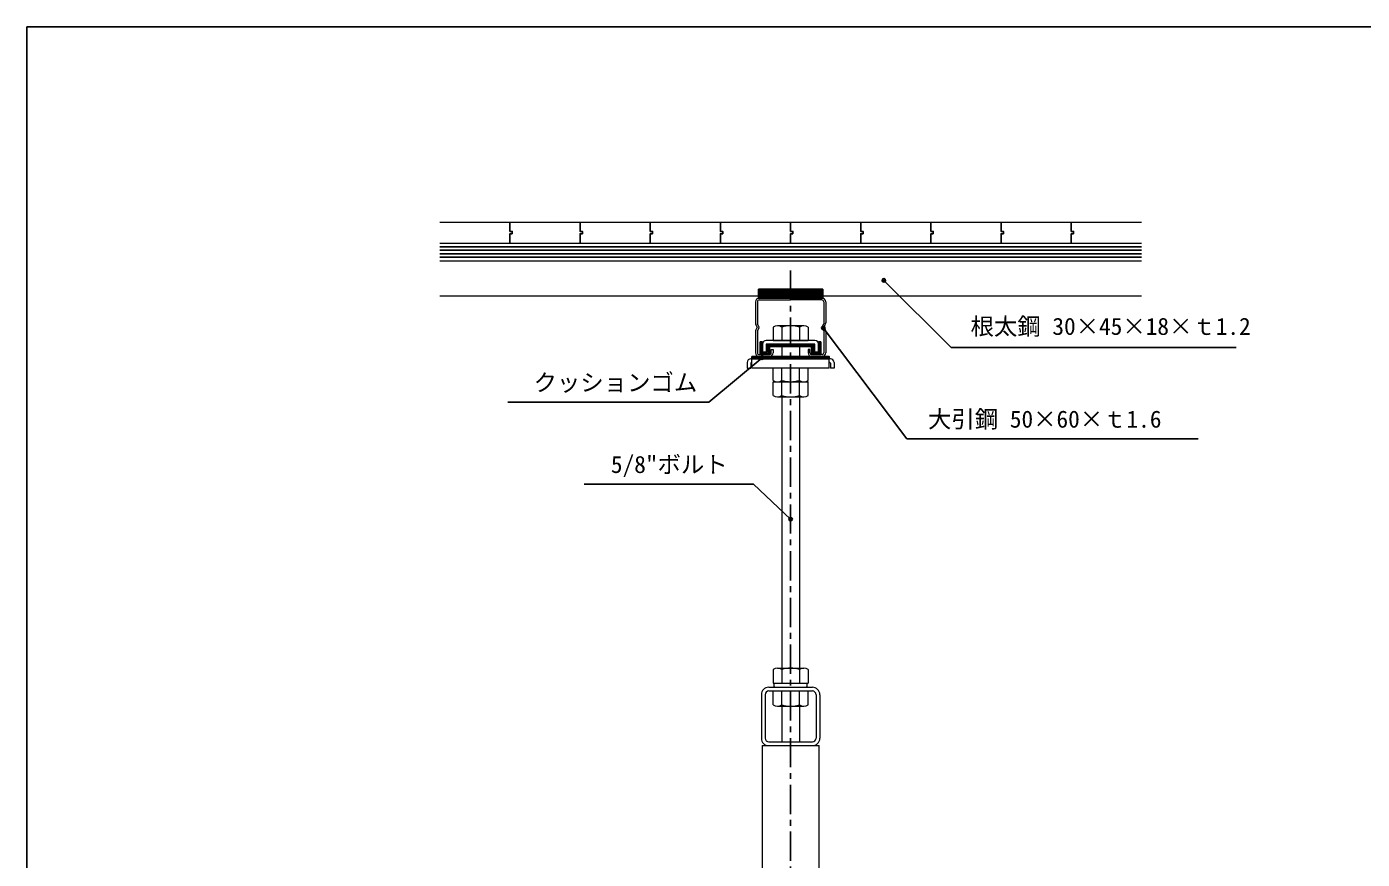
# Model space of a CAD drawing. Units: millimetres, scale not verified. Extents: x -1033 to 1029, y -737 to 700.
# Drawn here: x -1033 to 109, y -13 to 700 of the extents above; entities that cross this region are included whole.
import ezdxf
from ezdxf.enums import TextEntityAlignment as Align

# ---------------------------------------------------------------- set-up
doc = ezdxf.new("R2010")
doc.units = ezdxf.units.MM
doc.header["$LTSCALE"] = 5
doc.header["$PDMODE"] = 32
doc.header["$PDSIZE"] = 3
doc.linetypes.add('CHAIN1', pattern=[8, 5, -1, 1, -1])
for name, color, linetype in [('0-0_中心線', 4, 'CHAIN1'), ('0-2_太線１', 3, 'Continuous'), ('0-4_細線', 4, 'Continuous'), ('0-6_文字', 7, 'Continuous'), ('F-1_中線', 7, 'Continuous')]:
    doc.layers.add(name, color=color, linetype=linetype)
doc.layers.add('0-1_中線', color=7, linetype='Continuous', lineweight=18)
doc.styles.add('ＭＳ ゴシック', font='')
doc.styles.get('ＭＳ ゴシック').set_extended_font_data('MS Gothic')

msp = doc.modelspace()

# ---------------------------------------------------------------- linework, layer by layer
at = {"layer": '0-0_中心線'}
msp.add_line((-380.012, 491.212), (-380.012, -522.879), dxfattribs=at)
at = {"layer": '0-1_中線'}
for p, q in [((-680.012, 532.747), (-80.012, 532.747)), ((-680.012, 514.747), (-80.012, 514.747)), ((-680.012, 499.747), (-80.012, 499.747)), ((-680.012, 469.747), (-407.512, 469.747)), ((-352.512, 469.747), (-80.012, 469.747)), ((-410.012, 464.547), (-410.012, 446.545)), ((-408.412, 464.547), (-408.412, 445.747)), ((-406.812, 467.747), (-380.012, 467.747)), ((-406.812, 466.147), (-380.012, 466.147)), ((-353.212, 467.747), (-380.012, 467.747)), ((-353.212, 466.147), (-380.012, 466.147)), ((-351.612, 464.547), (-351.612, 445.747)), ((-350.012, 464.547), (-350.012, 446.545)), ((-407.121, 443.199), (-408.412, 445.747)), ((-352.904, 443.199), (-351.612, 445.747)), ((-410.012, 438.948), (-410.012, 420.947)), ((-408.612, 442.747), (-409.675, 445.023)), ((-408.612, 442.747), (-409.675, 440.47)), ((-407.121, 442.294), (-408.412, 439.747)), ((-408.412, 439.747), (-408.412, 420.947)), ((-395.024, 442.885), (-395.024, 431.547)), ((-368.754, 444.047), (-391.271, 444.047)), ((-387.518, 442.885), (-387.518, 431.547)), ((-372.507, 442.885), (-372.507, 431.547)), ((-365.001, 442.885), (-365.001, 431.547)), ((-352.904, 442.294), (-351.612, 439.747)), ((-351.612, 439.747), (-351.612, 420.947)), ((-351.412, 442.747), (-350.35, 445.023)), ((-351.412, 442.747), (-350.35, 440.47)), ((-350.012, 438.948), (-350.012, 420.947)), ((-359.212, 431.547), (-400.812, 431.547)), ((-400.812, 428.347), (-400.812, 421.547)), ((-359.212, 428.347), (-400.812, 428.347)), ((-395.024, 431.547), (-365.001, 431.547)), ((-387.512, 426.347), (-387.512, 417.747)), ((-372.512, 426.347), (-372.512, 417.747)), ((-359.212, 421.547), (-359.212, 428.347)), ((-417.212, 412.547), (-417.212, 407.747)), ((-414.012, 415.747), (-413.012, 415.747)), ((-414.012, 412.047), (-414.012, 407.747)), ((-413.012, 412.547), (-413.512, 412.547)), ((-413.012, 415.747), (-347.012, 415.747)), ((-407.012, 419.359), (-398.212, 419.347)), ((-406.812, 417.747), (-398.212, 417.747)), ((-400.812, 421.547), (-404.012, 421.547)), ((-353.012, 419.359), (-361.812, 419.347)), ((-353.212, 417.747), (-361.812, 417.747)), ((-353.212, 417.747), (-361.812, 417.747)), ((-356.012, 421.547), (-359.212, 421.547)), ((-346.012, 415.747), (-347.012, 415.747)), ((-347.012, 407.747), (-347.012, 415.747)), ((-346.812, 412.547), (-347.012, 412.547)), ((-346.512, 412.547), (-346.812, 412.547)), ((-346.012, 412.047), (-346.012, 407.747)), ((-342.812, 412.547), (-342.812, 407.747)), ((-417.212, 407.747), (-414.012, 407.747)), ((-395.024, 397.344), (-395.024, 407.747)), ((-387.518, 397.344), (-387.518, 407.747)), ((-372.507, 397.344), (-372.507, 407.747)), ((-365.001, 397.344), (-365.001, 407.747)), ((-342.812, 407.747), (-346.012, 407.747)), ((-395.024, 396.183), (-365.001, 396.183)), ((-395.024, 384.344), (-395.024, 396.183)), ((-391.271, 396.183), (-368.754, 396.183)), ((-387.518, 384.344), (-387.518, 396.183)), ((-372.507, 384.344), (-372.507, 396.183)), ((-365.001, 384.344), (-365.001, 396.183)), ((-391.271, 383.183), (-368.754, 383.183)), ((-387.512, 383.183), (-387.512, 151.11)), ((-372.512, 383.183), (-372.512, 151.11)), ((-395.023, 149.949), (-395.023, 138.11)), ((-391.271, 151.11), (-368.754, 151.11)), ((-387.518, 149.949), (-387.518, 138.11)), ((-372.507, 149.949), (-372.507, 138.11)), ((-365.001, 149.949), (-365.001, 138.11)), ((-395.023, 138.11), (-365.001, 138.11)), ((-394.012, 135.247), (-394.012, 137.61)), ((-393.512, 138.11), (-366.512, 138.11)), ((-366.012, 137.61), (-366.012, 135.247)), ((-405.013, 128.347), (-405.013, 91.147)), ((-401.813, 128.347), (-401.813, 91.147)), ((-398.612, 134.747), (-361.412, 134.747)), ((-398.612, 131.547), (-361.412, 131.547)), ((-397.512, 131.547), (-362.512, 131.547)), ((-395.023, 119.708), (-395.023, 131.547)), ((-395.023, 131.547), (-365.001, 131.547)), ((-393.512, 134.747), (-366.512, 134.747)), ((-393.512, 131.547), (-366.512, 131.547)), ((-387.518, 119.708), (-387.518, 131.547)), ((-372.507, 119.708), (-372.507, 131.547)), ((-365.001, 119.708), (-365.001, 131.547)), ((-358.213, 128.347), (-358.213, 91.147)), ((-355.012, 128.347), (-355.012, 91.147)), ((-391.271, 118.547), (-368.754, 118.547)), ((-387.518, 118.547), (-387.518, 87.947)), ((-372.507, 118.547), (-372.507, 87.947)), ((-404.312, 84.747), (-355.712, 84.747)), ((-404.312, 84.747), (-404.312, -362.053)), ((-398.612, 87.947), (-361.412, 87.947)), ((-355.712, -362.053), (-355.712, 84.747))]:
    msp.add_line(p, q, dxfattribs=at)
for points in [[(-396.612, 420.947), (-396.612, 423.747), (-395.012, 423.747), (-395.012, 420.947)], [(-363.412, 420.947), (-363.412, 423.747), (-365.012, 423.747), (-365.012, 420.947)], [(-347.012, 407.747), (-413.012, 407.747), (-413.012, 415.747)]]:
    msp.add_lwpolyline(points, dxfattribs=at)
for centre, radius, start, end in [((-406.812, 464.547), 3.2, 90, 180), ((-406.812, 464.547), 1.6, 90, 180), ((-353.212, 464.547), 3.2, 0, 90), ((-353.212, 464.547), 1.6, 0, 90), ((-406.412, 446.545), 3.6, 180, 205.01689), ((-353.612, 446.545), 3.6, 334.98311, 0), ((-406.412, 438.948), 3.6, 154.98311, 180), ((-408.012, 442.747), 1, 333.11174, 26.88826), ((-391.271, 437.401), 6.645, 55.61575, 124.38425), ((-380.012, 419.208), 24.839, 72.41205, 107.58795), ((-368.754, 437.401), 6.645, 55.61575, 124.38425), ((-352.012, 442.747), 1, 153.11174, 206.88826), ((-353.612, 438.948), 3.6, 0, 25.01689), ((-400.812, 428.347), 3.2, 90, 180), ((-359.212, 428.347), 3.2, 0, 90), ((-414.012, 412.547), 3.2, 90, 180), ((-413.512, 412.047), 0.5, 90, 180), ((-406.812, 420.947), 3.2, 180, 270), ((-406.812, 420.947), 1.6, 180, 270), ((-398.212, 420.947), 3.2, 270, 0), ((-398.212, 420.947), 1.6, 270, 0), ((-361.812, 420.947), 3.2, 180, 270), ((-361.812, 420.947), 1.6, 180, 270), ((-353.212, 420.947), 3.2, 270, 0), ((-353.212, 420.947), 1.6, 270, 0), ((-346.512, 412.047), 0.5, 0, 90), ((-346.012, 412.547), 3.2, 0, 90), ((-391.271, 402.828), 6.645, 235.61575, 304.38425), ((-380.012, 421.022), 24.839, 252.41205, 287.58795), ((-368.754, 402.828), 6.645, 235.61575, 304.38425), ((-391.271, 389.828), 6.645, 235.61575, 304.38425), ((-380.012, 408.022), 24.839, 252.41205, 287.58795), ((-368.754, 389.828), 6.645, 235.61575, 304.38425), ((-391.271, 144.465), 6.645, 55.61575, 124.38425), ((-380.012, 126.271), 24.839, 72.41205, 107.58795), ((-368.754, 144.465), 6.645, 55.61575, 124.38425), ((-393.512, 137.61), 0.5, 90, 180), ((-366.512, 137.61), 0.5, 0, 90), ((-398.612, 128.347), 6.4, 90, 180), ((-398.612, 128.347), 3.2, 90, 180), ((-393.512, 135.247), 0.5, 180, 270), ((-366.512, 135.247), 0.5, 270, 0), ((-361.412, 128.347), 6.4, 0, 90), ((-361.412, 128.347), 3.2, 0, 90), ((-391.271, 125.192), 6.645, 235.61575, 304.38425), ((-380.012, 143.386), 24.839, 252.41205, 287.58795), ((-368.754, 125.192), 6.645, 235.61575, 304.38425), ((-398.612, 91.147), 6.4, 180, 270), ((-398.612, 91.147), 3.2, 180, 270), ((-361.412, 91.147), 3.2, 270, 0), ((-361.412, 91.147), 6.4, 270, 0)]:
    msp.add_arc(centre, radius, start, end, dxfattribs=at)
at = {"layer": '0-2_太線１'}
for p, q in [((-680.012, 511.747), (-80.012, 511.747)), ((-680.012, 508.747), (-80.012, 508.747)), ((-680.012, 505.747), (-80.012, 505.747)), ((-680.012, 502.747), (-80.012, 502.747)), ((-407.512, 467.747), (-407.512, 475.247)), ((-407.512, 474.661), (-406.927, 475.247)), ((-407.512, 473.954), (-406.22, 475.247)), ((-407.512, 473.247), (-405.513, 475.247)), ((-407.512, 472.54), (-404.806, 475.247)), ((-407.512, 471.833), (-404.099, 475.247)), ((-352.512, 475.247), (-407.512, 475.247)), ((-407.512, 470.419), (-404.685, 473.247)), ((-407.512, 469.005), (-403.27, 473.247)), ((-407.512, 468.297), (-402.563, 473.247)), ((-407.512, 471.126), (-405.512, 473.126)), ((-407.512, 469.712), (-405.512, 471.712)), ((-407.356, 467.747), (-399.856, 475.247)), ((-406.649, 467.747), (-399.149, 475.247)), ((-405.942, 467.747), (-398.442, 475.247)), ((-405.512, 471.712), (-401.978, 475.247)), ((-405.512, 473.126), (-403.392, 475.247)), ((-405.235, 467.747), (-397.735, 475.247)), ((-404.685, 473.247), (-402.685, 475.247)), ((-404.528, 467.747), (-397.028, 475.247)), ((-403.821, 467.747), (-396.321, 475.247)), ((-403.27, 473.247), (-401.27, 475.247)), ((-403.114, 467.747), (-395.614, 475.247)), ((-402.563, 473.247), (-400.563, 475.247)), ((-402.406, 467.747), (-394.906, 475.247)), ((-401.699, 467.747), (-394.199, 475.247)), ((-400.992, 467.747), (-393.492, 475.247)), ((-400.285, 467.747), (-392.785, 475.247)), ((-399.578, 467.747), (-392.078, 475.247)), ((-398.871, 467.747), (-391.371, 475.247)), ((-398.164, 467.747), (-390.664, 475.247)), ((-397.457, 467.747), (-389.957, 475.247)), ((-396.75, 467.747), (-389.25, 475.247)), ((-396.042, 467.747), (-388.542, 475.247)), ((-395.335, 467.747), (-387.835, 475.247)), ((-394.628, 467.747), (-387.128, 475.247)), ((-393.921, 467.747), (-386.421, 475.247)), ((-393.214, 467.747), (-385.714, 475.247)), ((-392.507, 467.747), (-387.128, 473.126)), ((-391.8, 467.747), (-386.3, 473.247)), ((-391.093, 467.747), (-387.128, 471.712)), ((-390.386, 467.747), (-384.886, 473.247)), ((-389.679, 467.747), (-384.179, 473.247)), ((-388.971, 467.747), (-381.471, 475.247)), ((-388.264, 467.747), (-380.764, 475.247)), ((-387.557, 467.747), (-380.057, 475.247)), ((-387.128, 473.126), (-385.007, 475.247)), ((-387.128, 471.712), (-383.593, 475.247)), ((-386.85, 467.747), (-379.35, 475.247)), ((-386.3, 473.247), (-384.3, 475.247)), ((-386.143, 467.747), (-378.643, 475.247)), ((-385.436, 467.747), (-377.936, 475.247)), ((-384.886, 473.247), (-382.886, 475.247)), ((-384.729, 467.747), (-377.229, 475.247)), ((-384.179, 473.247), (-382.179, 475.247)), ((-384.022, 467.747), (-376.522, 475.247)), ((-383.315, 467.747), (-375.815, 475.247)), ((-382.607, 467.747), (-375.107, 475.247)), ((-381.9, 467.747), (-374.4, 475.247)), ((-381.193, 467.747), (-373.693, 475.247)), ((-380.486, 467.747), (-372.986, 475.247)), ((-379.779, 467.747), (-372.279, 475.247)), ((-379.072, 467.747), (-371.572, 475.247)), ((-378.365, 467.747), (-370.865, 475.247)), ((-377.658, 467.747), (-370.158, 475.247)), ((-376.951, 467.747), (-369.451, 475.247)), ((-376.243, 467.747), (-368.743, 475.247)), ((-375.536, 467.747), (-368.036, 475.247)), ((-374.829, 467.747), (-367.329, 475.247)), ((-374.122, 467.747), (-366.622, 475.247)), ((-373.415, 467.747), (-365.915, 475.247)), ((-372.708, 467.747), (-365.208, 475.247)), ((-372.001, 467.747), (-364.501, 475.247)), ((-371.294, 467.747), (-363.794, 475.247)), ((-370.587, 467.747), (-363.087, 475.247)), ((-369.88, 467.747), (-362.38, 475.247)), ((-369.172, 467.747), (-361.672, 475.247)), ((-368.465, 467.747), (-360.965, 475.247)), ((-367.758, 467.747), (-360.258, 475.247)), ((-367.051, 467.747), (-359.551, 475.247)), ((-366.344, 467.747), (-358.844, 475.247)), ((-365.637, 467.747), (-358.137, 475.247)), ((-364.93, 467.747), (-357.43, 475.247)), ((-364.223, 467.747), (-356.723, 475.247)), ((-363.516, 467.747), (-356.016, 475.247)), ((-362.808, 467.747), (-355.308, 475.247)), ((-362.101, 467.747), (-354.601, 475.247)), ((-361.394, 467.747), (-353.894, 475.247)), ((-360.687, 467.747), (-353.187, 475.247)), ((-359.98, 467.747), (-352.512, 475.214)), ((-359.273, 467.747), (-352.512, 474.507)), ((-358.566, 467.747), (-352.512, 473.8)), ((-357.859, 467.747), (-352.512, 473.093)), ((-357.152, 467.747), (-352.512, 472.386)), ((-356.445, 467.747), (-352.512, 471.679)), ((-355.737, 467.747), (-352.512, 470.972)), ((-355.03, 467.747), (-352.512, 470.264)), ((-354.323, 467.747), (-352.512, 469.557)), ((-353.616, 467.747), (-352.512, 468.85)), ((-352.909, 467.747), (-352.512, 468.143)), ((-404.97, 430.347), (-406.012, 429.348)), ((-406.012, 430.347), (-404.012, 430.347)), ((-406.012, 430.347), (-406.012, 419.347)), ((-404.012, 429.879), (-406.012, 427.964)), ((-404.012, 428.495), (-406.012, 426.579)), ((-404.012, 427.11), (-406.012, 425.194)), ((-404.012, 425.725), (-406.012, 423.81)), ((-404.012, 424.341), (-406.012, 422.425)), ((-404.012, 422.956), (-406.012, 421.04)), ((-404.012, 430.347), (-404.012, 421.347)), ((-404.012, 428.347), (-404.012, 421.547)), ((-398.012, 423.164), (-401.998, 419.347)), ((-396.938, 428.347), (-400.012, 425.402)), ((-398.384, 428.347), (-400.012, 426.787)), ((-399.83, 428.347), (-400.012, 428.172)), ((-400.012, 421.347), (-400.012, 428.347)), ((-400.012, 428.347), (-362.012, 428.347)), ((-398.012, 425.933), (-400.012, 424.018)), ((-398.012, 424.548), (-400.012, 422.633)), ((-398.012, 426.347), (-362.012, 426.347)), ((-398.012, 419.347), (-398.012, 426.347)), ((-395.492, 428.347), (-397.581, 426.347)), ((-394.047, 428.347), (-396.135, 426.347)), ((-392.601, 428.347), (-394.689, 426.347)), ((-391.155, 428.347), (-393.243, 426.347)), ((-389.709, 428.347), (-391.798, 426.347)), ((-388.264, 428.347), (-390.352, 426.347)), ((-388.264, 428.347), (-390.352, 426.347)), ((-386.818, 428.347), (-388.906, 426.347)), ((-385.372, 428.347), (-387.46, 426.347)), ((-383.927, 428.347), (-386.015, 426.347)), ((-382.481, 428.347), (-384.569, 426.347)), ((-381.035, 428.347), (-383.123, 426.347)), ((-381.035, 428.347), (-383.123, 426.347)), ((-379.589, 428.347), (-381.678, 426.347)), ((-378.144, 428.347), (-380.232, 426.347)), ((-376.698, 428.347), (-378.786, 426.347)), ((-375.252, 428.347), (-377.34, 426.347)), ((-373.806, 428.347), (-375.895, 426.347)), ((-373.806, 428.347), (-375.895, 426.347)), ((-372.361, 428.347), (-374.449, 426.347)), ((-370.915, 428.347), (-373.003, 426.347)), ((-369.469, 428.347), (-371.557, 426.347)), ((-368.023, 428.347), (-370.112, 426.347)), ((-366.578, 428.347), (-368.666, 426.347)), ((-366.578, 428.347), (-368.666, 426.347)), ((-365.132, 428.347), (-367.22, 426.347)), ((-363.686, 428.347), (-365.774, 426.347)), ((-362.24, 428.347), (-364.329, 426.347)), ((-360.795, 428.347), (-362.883, 426.347)), ((-362.012, 428.347), (-360.012, 428.347)), ((-360.012, 427.493), (-362.012, 425.577)), ((-362.012, 426.347), (-362.012, 419.347)), ((-360.012, 426.108), (-362.012, 424.193)), ((-360.012, 424.723), (-362.012, 422.808)), ((-360.012, 423.339), (-362.012, 421.423)), ((-360.012, 428.347), (-360.012, 421.347)), ((-355.587, 430.347), (-356.012, 429.939)), ((-354.141, 430.347), (-356.012, 428.554)), ((-356.012, 430.347), (-356.012, 421.347)), ((-354.012, 430.347), (-356.012, 430.347)), ((-354.012, 429.085), (-356.012, 427.17)), ((-356.012, 428.347), (-356.012, 421.547)), ((-354.012, 427.701), (-356.012, 425.785)), ((-354.012, 426.316), (-356.012, 424.4)), ((-354.012, 424.931), (-356.012, 423.016)), ((-354.012, 423.547), (-356.012, 421.631)), ((-354.012, 419.347), (-354.012, 430.347)), ((-411.396, 417.747), (-413.012, 416.198)), ((-409.95, 417.747), (-412.038, 415.747)), ((-408.504, 417.747), (-410.592, 415.747)), ((-407.058, 417.747), (-409.147, 415.747)), ((-405.613, 417.747), (-407.701, 415.747)), ((-404.167, 417.747), (-406.255, 415.747)), ((-404.012, 421.571), (-406.012, 419.656)), ((-406.012, 419.347), (-398.012, 419.347)), ((-402.801, 421.347), (-404.89, 419.347)), ((-402.721, 417.747), (-404.809, 415.747)), ((-404.012, 421.347), (-400.012, 421.347)), ((-401.356, 421.347), (-403.444, 419.347)), ((-401.275, 417.747), (-403.364, 415.747)), ((-401.275, 417.747), (-403.364, 415.747)), ((-399.83, 417.747), (-401.918, 415.747)), ((-398.012, 421.779), (-400.552, 419.347)), ((-398.384, 417.747), (-400.472, 415.747)), ((-398.012, 420.394), (-399.107, 419.347)), ((-396.938, 417.747), (-399.026, 415.747)), ((-395.492, 417.747), (-397.581, 415.747)), ((-394.047, 417.747), (-396.135, 415.747)), ((-392.601, 417.747), (-394.689, 415.747)), ((-391.155, 417.747), (-393.243, 415.747)), ((-389.709, 417.747), (-391.798, 415.747)), ((-388.264, 417.747), (-390.352, 415.747)), ((-388.264, 417.747), (-390.352, 415.747)), ((-386.818, 417.747), (-388.906, 415.747)), ((-385.372, 417.747), (-387.46, 415.747)), ((-383.927, 417.747), (-386.015, 415.747)), ((-382.481, 417.747), (-384.569, 415.747)), ((-381.035, 417.747), (-383.123, 415.747)), ((-381.035, 417.747), (-383.123, 415.747)), ((-379.589, 417.747), (-381.678, 415.747)), ((-378.144, 417.747), (-380.232, 415.747)), ((-376.698, 417.747), (-378.786, 415.747)), ((-375.252, 417.747), (-377.34, 415.747)), ((-373.806, 417.747), (-375.895, 415.747)), ((-373.806, 417.747), (-375.895, 415.747)), ((-372.361, 417.747), (-374.449, 415.747)), ((-370.915, 417.747), (-373.003, 415.747)), ((-369.469, 417.747), (-371.557, 415.747)), ((-368.023, 417.747), (-370.112, 415.747)), ((-366.578, 417.747), (-368.666, 415.747)), ((-366.578, 417.747), (-368.666, 415.747)), ((-365.132, 417.747), (-367.22, 415.747)), ((-363.686, 417.747), (-365.774, 415.747)), ((-362.24, 417.747), (-364.329, 415.747)), ((-360.795, 417.747), (-362.883, 415.747)), ((-360.012, 421.954), (-362.012, 420.039)), ((-362.012, 419.347), (-354.012, 419.347)), ((-359.349, 417.747), (-361.437, 415.747)), ((-359.201, 421.347), (-361.289, 419.347)), ((-356.012, 421.347), (-360.012, 421.347)), ((-357.903, 417.747), (-359.991, 415.747)), ((-357.903, 417.747), (-359.991, 415.747)), ((-357.755, 421.347), (-359.844, 419.347)), ((-356.457, 417.747), (-358.546, 415.747)), ((-356.31, 421.347), (-358.398, 419.347)), ((-355.012, 417.747), (-357.1, 415.747)), ((-354.012, 422.162), (-356.952, 419.347)), ((-353.566, 417.747), (-355.654, 415.747)), ((-354.012, 420.777), (-355.506, 419.347)), ((-352.12, 417.747), (-354.208, 415.747)), ((-350.674, 417.747), (-352.763, 415.747)), ((-349.229, 417.747), (-351.317, 415.747)), ((-349.229, 417.747), (-351.317, 415.747)), ((-347.783, 417.747), (-349.871, 415.747)), ((-347.012, 417.1), (-348.425, 415.747))]:
    msp.add_line(p, q, dxfattribs=at)
msp.add_lwpolyline([(-407.512, 467.747), (-352.512, 467.747), (-352.512, 475.247)], dxfattribs=at)
msp.add_lwpolyline([(-413.012, 415.747), (-413.012, 417.747), (-347.012, 417.747), (-347.012, 415.747)], close=True, dxfattribs=at)
at = {"layer": '0-4_細線'}
for points in [[(-618.012, 522.747), (-618.012, 524.747), (-620.012, 524.747), (-620.012, 532.747)], [(-558.012, 522.747), (-558.012, 524.747), (-560.012, 524.747), (-560.012, 532.747)], [(-498.012, 522.747), (-498.012, 524.747), (-500.012, 524.747), (-500.012, 532.747)], [(-438.012, 522.747), (-438.012, 524.747), (-440.012, 524.747), (-440.012, 532.747)], [(-378.012, 522.747), (-378.012, 524.747), (-380.012, 524.747), (-380.012, 532.747)], [(-318.012, 522.747), (-318.012, 524.747), (-320.012, 524.747), (-320.012, 532.747)], [(-258.012, 522.747), (-258.012, 524.747), (-260.012, 524.747), (-260.012, 532.747)], [(-198.012, 522.747), (-198.012, 524.747), (-200.012, 524.747), (-200.012, 532.747)], [(-138.012, 522.747), (-138.012, 524.747), (-140.012, 524.747), (-140.012, 532.747)], [(-618.012, 522.747), (-620.012, 522.747), (-620.012, 514.747)], [(-558.012, 522.747), (-560.012, 522.747), (-560.012, 514.747)], [(-498.012, 522.747), (-500.012, 522.747), (-500.012, 514.747)], [(-438.012, 522.747), (-440.012, 522.747), (-440.012, 514.747)], [(-378.012, 522.747), (-380.012, 522.747), (-380.012, 514.747)], [(-318.012, 522.747), (-320.012, 522.747), (-320.012, 514.747)], [(-258.012, 522.747), (-260.012, 522.747), (-260.012, 514.747)], [(-198.012, 522.747), (-200.012, 522.747), (-200.012, 514.747)], [(-138.012, 522.747), (-140.012, 522.747), (-140.012, 514.747)]]:
    msp.add_lwpolyline(points, dxfattribs=at)
at = {"layer": '0-6_文字'}
for p, q in [((-300.221, 482.901), (-242.817, 425.497)), ((-280.673, 347.314), (-352.079, 442.19)), ((-242.817, 425.497), (1.155, 425.497)), ((-404.3, 416.747), (-449.956, 378.642)), ((-449.956, 378.642), (-621.836, 378.642)), ((-280.673, 347.314), (-31.478, 347.314)), ((-411.584, 308.377), (-556.5, 308.377)), ((-380.012, 278.609), (-411.584, 308.377))]:
    msp.add_line(p, q, dxfattribs=at)
for p in [(-300.221, 482.901), (-352.079, 442.19), (-404.3, 416.747), (-380.012, 278.609)]:
    msp.add_point(p, dxfattribs=at)
at = {"layer": 'F-1_中線'}
for q in [(1029.276, 699.989), (-1033.224, -725.011)]:
    msp.add_line((-1033.224, 699.989), q, dxfattribs=at)

# ---------------------------------------------------------------- texts
at = {"layer": '0-6_文字', "style": 'ＭＳ ゴシック'}
for s, p in [('根太鋼 30×45×18×ｔ1.2', (-226.098, 431.853)), ('クッションゴム', (-599.797, 383.75)), ('大引鋼 50×60×ｔ1.6', (-262.499, 352.467)), ('5/8"ボルト', (-533.682, 313.678))]:
    msp.add_text(s, height=14.66, dxfattribs=at).set_placement(p, align=Align.BOTTOM_LEFT)

doc.saveas('drawing.dxf')
